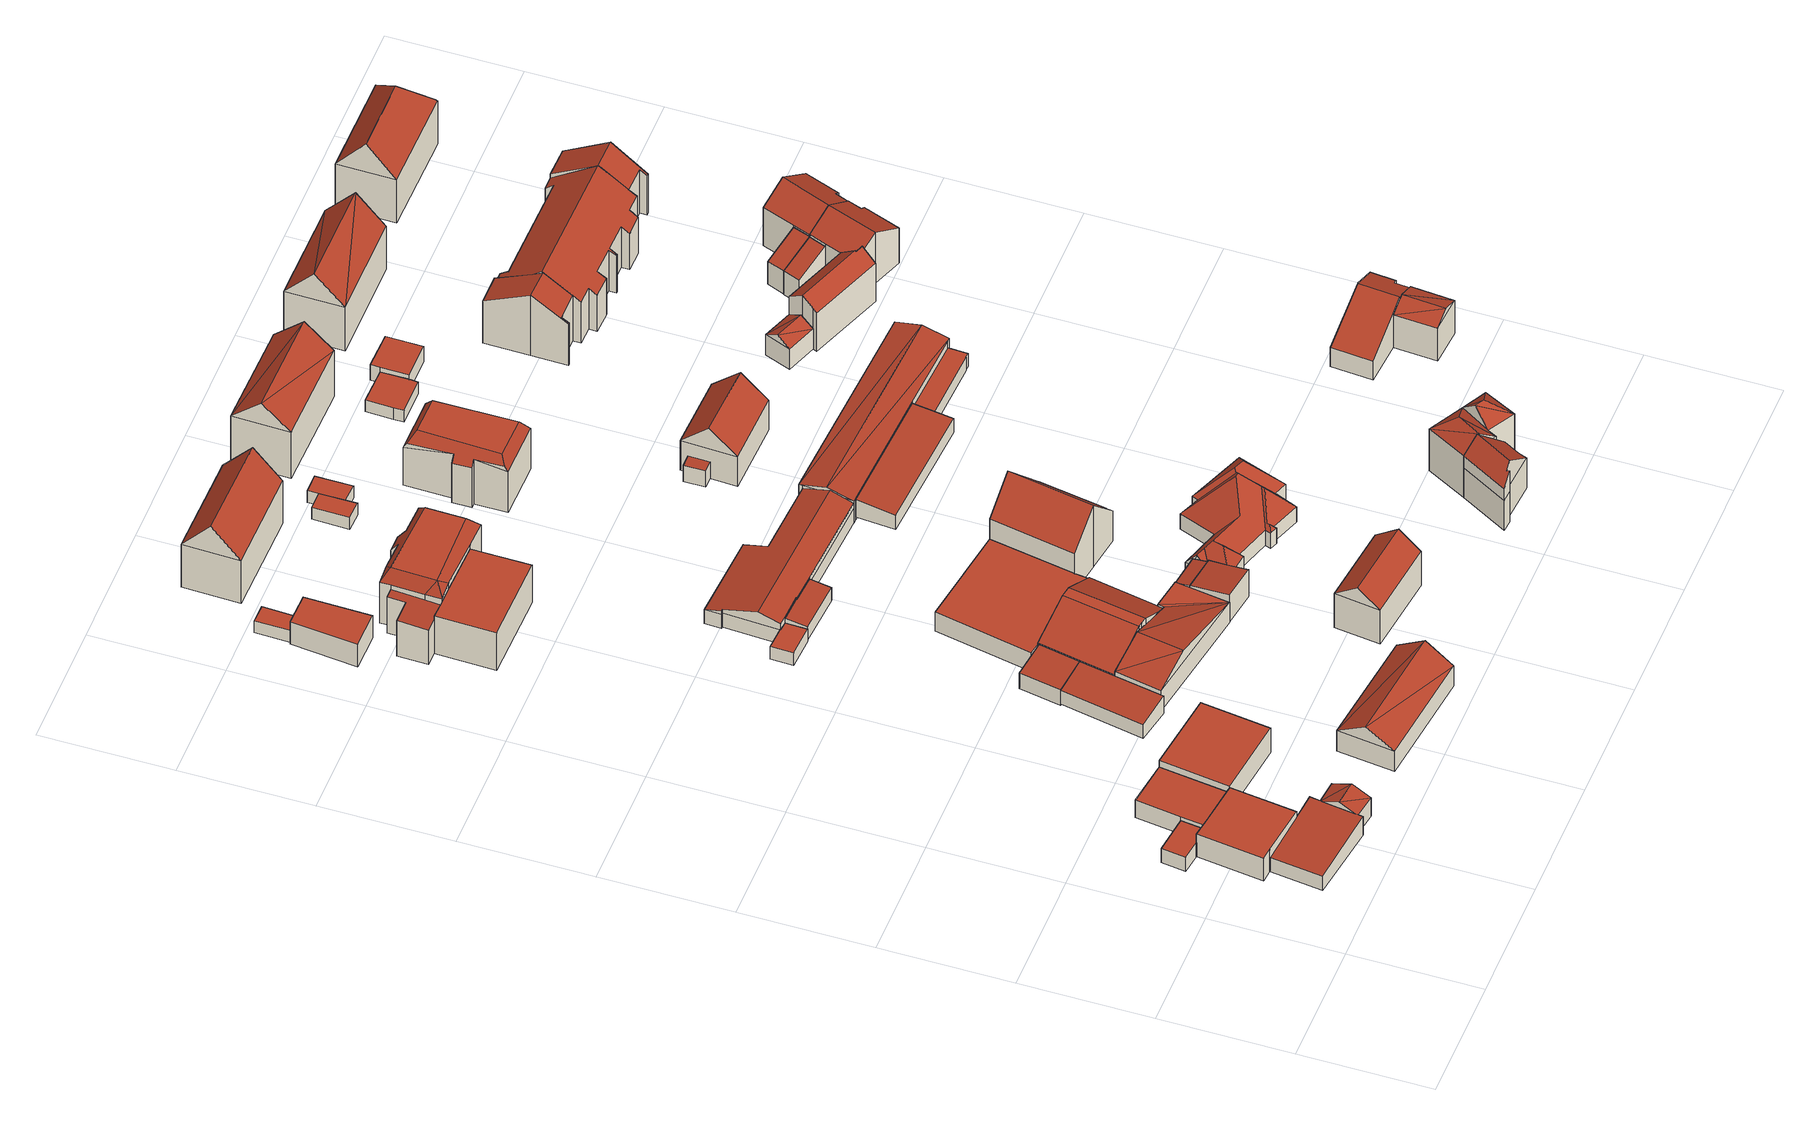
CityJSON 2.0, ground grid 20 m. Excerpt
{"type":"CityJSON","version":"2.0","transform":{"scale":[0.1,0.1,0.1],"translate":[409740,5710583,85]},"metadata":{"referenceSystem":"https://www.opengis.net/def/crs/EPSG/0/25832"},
"CityObjects":{
"building1":{"type":"Building","attributes":{"Gemeindeschluessel":"05978036","Geometrietyp2DReferenz":"3000","function":"31001_2000","roofType":"1000","measuredHeight":2.63},"geometry":[{"type":"MultiSurface","lod":"2","boundaries":[[[0,1,2,3]],[[1,4,5,2]],[[4,6,7,5]],[[6,8,9,7]],[[8,0,3,9]],[[8,6,4,1,0]],[[3,2,5,7,9]]],"semantics":{"surfaces":[{"type":"WallSurface"},{"type":"RoofSurface"},{"type":"GroundSurface"}],"values":[0,0,0,0,0,1,2]}}]},
"building2":{"type":"Building","attributes":{"Gemeindeschluessel":"05978036","Geometrietyp2DReferenz":"3000","function":"31001_2000","roofType":"1000","measuredHeight":4.3},"geometry":[{"type":"MultiSurface","lod":"2","boundaries":[[[10,11,12,13]],[[11,14,15,12]],[[14,16,17,15]],[[16,18,19,17]],[[18,20,21,19]],[[20,10,13,21]],[[20,18,16,14,11,10]],[[13,12,15,17,19,21]]],"semantics":{"surfaces":[{"type":"WallSurface"},{"type":"RoofSurface"},{"type":"GroundSurface"}],"values":[0,0,0,0,0,0,1,2]}}]},
"building3":{"type":"Building","attributes":{"Gemeindeschluessel":"05978036","Geometrietyp2DReferenz":"3000","function":"31001_2460"},"children":["building3-1","building3-2"]},
"building3-1":{"type":"BuildingPart","attributes":{"roofType":"3100","measuredHeight":4.69},"parents":["building3"],"geometry":[{"type":"MultiSurface","lod":"2","boundaries":[[[22,23,24,25]],[[23,26,27,24]],[[26,28,29,27]],[[30,23,22]],[[22,31,32,30]],[[26,30,32]],[[26,32,33,28]],[[23,30,26]],[[24,27,29,25]],[[25,29,28,22]],[[33,32,31]],[[28,33,31,22]]],"semantics":{"surfaces":[{"type":"WallSurface"},{"type":"RoofSurface"},{"type":"GroundSurface"},{"type":"ClosureSurface"}],"values":[0,0,0,1,1,1,1,0,2,3,0,3]}}]},
"building3-2":{"type":"BuildingPart","attributes":{"roofType":"2100","measuredHeight":3.56},"parents":["building3"],"geometry":[{"type":"MultiSurface","lod":"2","boundaries":[[[34,29,28]],[[34,35,36,29]],[[35,37,38,36]],[[37,39,21,38]],[[39,40,19,21]],[[40,41,42,19]],[[41,43,25,42]],[[43,22,25]],[[41,40,39,37,35,34,33,31,43]],[[29,36,38,21,19,42,25]],[[34,28,33]],[[31,22,43]],[[28,29,25,22]],[[28,22,31,33]]],"semantics":{"surfaces":[{"type":"WallSurface"},{"type":"RoofSurface"},{"type":"GroundSurface"},{"type":"ClosureSurface"}],"values":[0,0,0,0,0,0,0,0,1,2,0,0,3,3]}}]},
"building4":{"type":"Building","attributes":{"Gemeindeschluessel":"05978036","Geometrietyp2DReferenz":"3000","function":"31001_2000","roofType":"1000","measuredHeight":3.34},"geometry":[{"type":"MultiSurface","lod":"2","boundaries":[[[44,45,46,15]],[[45,47,48,46]],[[47,49,50,48]],[[49,51,17,50]],[[51,44,15,17]],[[51,49,47,45,44]],[[15,46,48,50,17]]],"semantics":{"surfaces":[{"type":"WallSurface"},{"type":"RoofSurface"},{"type":"GroundSurface"}],"values":[0,0,0,0,0,1,2]}}]},
"building5":{"type":"Building","attributes":{"Gemeindeschluessel":"05978036","Geometrietyp2DReferenz":"3000","function":"31001_2000","roofType":"1000","measuredHeight":4.73},"geometry":[{"type":"MultiSurface","lod":"2","boundaries":[[[52,53,54,55]],[[53,56,57,54]],[[56,58,59,57]],[[58,52,55,59]],[[58,56,53,52]],[[55,54,57,59]]],"semantics":{"surfaces":[{"type":"WallSurface"},{"type":"RoofSurface"},{"type":"GroundSurface"}],"values":[0,0,0,0,1,2]}}]},
"building6":{"type":"Building","attributes":{"Gemeindeschluessel":"05978036","Geometrietyp2DReferenz":"3000","function":"31001_1100","roofType":"3100","measuredHeight":6.7},"geometry":[{"type":"MultiSurface","lod":"2","boundaries":[[[60,61,62,63]],[[61,64,65,62]],[[64,66,67,65]],[[66,60,63,67]],[[64,61,68]],[[60,66,69]],[[68,60,69]],[[60,68,61]],[[64,69,66]],[[69,64,68]],[[63,62,65,67]]],"semantics":{"surfaces":[{"type":"WallSurface"},{"type":"RoofSurface"},{"type":"GroundSurface"}],"values":[0,0,0,0,0,0,1,1,1,1,2]}}]},
"building7":{"type":"Building","attributes":{"Gemeindeschluessel":"05978036","Geometrietyp2DReferenz":"3000","function":"31001_2460","roofType":"2100","measuredHeight":3.27},"geometry":[{"type":"MultiSurface","lod":"2","boundaries":[[[70,71,72,73]],[[71,74,75,72]],[[74,76,77,75]],[[76,78,79,77]],[[78,80,81,79]],[[80,70,73,81]],[[80,78,76,74,71,70]],[[73,72,75,77,79,81]]],"semantics":{"surfaces":[{"type":"WallSurface"},{"type":"RoofSurface"},{"type":"GroundSurface"}],"values":[0,0,0,0,0,0,1,2]}}]},
"building8":{"type":"Building","attributes":{"Gemeindeschluessel":"05978036","Geometrietyp2DReferenz":"3000","function":"31001_2460","roofType":"2100","measuredHeight":3.64},"geometry":[{"type":"MultiSurface","lod":"2","boundaries":[[[82,83,84,85]],[[83,76,86,84]],[[76,87,88,86]],[[87,82,85,88]],[[87,76,83,82]],[[85,84,86,88]]],"semantics":{"surfaces":[{"type":"WallSurface"},{"type":"RoofSurface"},{"type":"GroundSurface"}],"values":[0,0,0,0,1,2]}}]},
"building9":{"type":"Building","attributes":{"Gemeindeschluessel":"05978036","Geometrietyp2DReferenz":"3000","function":"31001_2000","roofType":"5000","measuredHeight":5.96},"geometry":[{"type":"MultiSurface","lod":"2","boundaries":[[[89,90,91,92]],[[90,93,94,91]],[[93,95,96,94]],[[95,97,98,96]],[[97,99,100,98]],[[99,101,102,100]],[[101,89,92,102]],[[103,104,89]],[[89,101,103]],[[93,99,97,95]],[[90,99,93]],[[104,99,90]],[[103,99,104]],[[89,104,90]],[[99,103,101]],[[92,91,94,96,98,100,102]]],"semantics":{"surfaces":[{"type":"WallSurface"},{"type":"RoofSurface"},{"type":"GroundSurface"}],"values":[0,0,0,0,0,0,0,1,1,1,1,1,1,0,0,2]}}]},
"building10":{"type":"Building","attributes":{"Gemeindeschluessel":"05978036","Geometrietyp2DReferenz":"3000","function":"31001_1310","roofType":"1000","measuredHeight":2.49},"geometry":[{"type":"MultiSurface","lod":"2","boundaries":[[[105,106,107,108]],[[106,109,110,107]],[[109,111,112,110]],[[111,113,114,112]],[[113,115,116,114]],[[115,105,108,116]],[[115,113,111,109,106,105]],[[108,107,110,112,114,116]]],"semantics":{"surfaces":[{"type":"WallSurface"},{"type":"RoofSurface"},{"type":"GroundSurface"}],"values":[0,0,0,0,0,0,1,2]}}]},
"building11":{"type":"Building","attributes":{"Gemeindeschluessel":"05978036","Geometrietyp2DReferenz":"3000","function":"31001_2000","roofType":"5000","measuredHeight":7.05},"geometry":[{"type":"MultiSurface","lod":"2","boundaries":[[[117,118,84,86]],[[118,119,120,84]],[[119,121,122,120]],[[121,123,124,122]],[[123,125,126,124]],[[125,127,128,126]],[[127,129,130,128]],[[129,131,132,130]],[[131,133,134,132]],[[133,117,86,134]],[[135,136,137,138,139]],[[140,119,118,117,133,141]],[[136,140,141,142,137]],[[127,137,142,129]],[[129,142,141,131]],[[131,141,133]],[[119,140,136,135,121]],[[123,139,138,125]],[[121,135,139,123]],[[125,138,137,127]],[[86,84,120,122,124,126,128,130,132,134]]],"semantics":{"surfaces":[{"type":"WallSurface"},{"type":"RoofSurface"},{"type":"GroundSurface"}],"values":[0,0,0,0,0,0,0,0,0,0,1,1,1,0,0,0,0,0,0,0,2]}}]},
"building12":{"type":"Building","attributes":{"Gemeindeschluessel":"05978036","Geometrietyp2DReferenz":"3000","function":"31001_2460","roofType":"1000","measuredHeight":4.27},"geometry":[{"type":"MultiSurface","lod":"2","boundaries":[[[143,144,145,146]],[[144,147,148,145]],[[147,149,150,148]],[[149,151,152,150]],[[151,143,146,152]],[[151,149,147,144,143]],[[146,145,148,150,152]]],"semantics":{"surfaces":[{"type":"WallSurface"},{"type":"RoofSurface"},{"type":"GroundSurface"}],"values":[0,0,0,0,0,1,2]}}]},
"building13":{"type":"Building","attributes":{"Gemeindeschluessel":"05978036","Geometrietyp2DReferenz":"3000","function":"31001_2460","roofType":"1000","measuredHeight":2.24},"geometry":[{"type":"MultiSurface","lod":"2","boundaries":[[[153,154,155,156]],[[154,157,158,155]],[[157,159,160,158]],[[159,153,156,160]],[[159,157,154,153]],[[156,155,158,160]]],"semantics":{"surfaces":[{"type":"WallSurface"},{"type":"RoofSurface"},{"type":"GroundSurface"}],"values":[0,0,0,0,1,2]}}]},
"building14":{"type":"Building","attributes":{"Gemeindeschluessel":"05978036","Geometrietyp2DReferenz":"3000","function":"31001_2460","roofType":"2100","measuredHeight":2.9},"geometry":[{"type":"MultiSurface","lod":"2","boundaries":[[[161,162,163,164]],[[162,165,166,163]],[[165,167,168,166]],[[167,169,170,168]],[[169,171,172,170]],[[171,161,164,172]],[[171,169,167,165,162,161]],[[164,163,166,168,170,172]]],"semantics":{"surfaces":[{"type":"WallSurface"},{"type":"RoofSurface"},{"type":"GroundSurface"}],"values":[0,0,0,0,0,0,1,2]}}]},
"building15":{"type":"Building","attributes":{"Gemeindeschluessel":"05978036","Geometrietyp2DReferenz":"3000","function":"31001_2000","roofType":"1000","measuredHeight":3.65},"geometry":[{"type":"MultiSurface","lod":"2","boundaries":[[[173,174,175,176]],[[174,177,178,175]],[[177,179,180,178]],[[179,181,182,180]],[[181,183,184,182]],[[183,173,176,184]],[[183,181,179,177,174,173]],[[176,175,178,180,182,184]]],"semantics":{"surfaces":[{"type":"WallSurface"},{"type":"RoofSurface"},{"type":"GroundSurface"}],"values":[0,0,0,0,0,0,1,2]}}]},
"building16":{"type":"Building","attributes":{"Gemeindeschluessel":"05978036","Geometrietyp2DReferenz":"3000","function":"31001_3040"},"children":["building16-1","building16-2","building16-3"]},
"building16-1":{"type":"BuildingPart","attributes":{"roofType":"2100","measuredHeight":6.96},"parents":["building16"],"geometry":[{"type":"MultiSurface","lod":"2","boundaries":[[[185,186,187,188]],[[186,189,190,187]],[[189,191,192,190]],[[191,193,194,192]],[[195,185,188,196]],[[195,197,198,193,191,189,186,185]],[[188,187,190,192,194,199,200,196]],[[198,199,194,193]],[[197,200,199,198]],[[196,200,197,195]]],"semantics":{"surfaces":[{"type":"WallSurface"},{"type":"RoofSurface"},{"type":"GroundSurface"},{"type":"ClosureSurface"}],"values":[0,0,0,0,0,1,2,3,3,3]}}]},
"building16-2":{"type":"BuildingPart","attributes":{"roofType":"1000","measuredHeight":7.13},"parents":["building16"],"geometry":[{"type":"MultiSurface","lod":"2","boundaries":[[[201,202,195,196,203]],[[204,205,206,207]],[[205,201,203,206]],[[205,204,208,209,202,201]],[[203,196,200,210,207,206]],[[197,195,202,209]],[[200,196,195,197]],[[207,210,208,204]],[[210,200,197,209,208]]],"semantics":{"surfaces":[{"type":"WallSurface"},{"type":"RoofSurface"},{"type":"GroundSurface"},{"type":"ClosureSurface"}],"values":[0,0,0,1,2,0,3,3,3]}}]},
"building16-3":{"type":"BuildingPart","attributes":{"roofType":"9999","measuredHeight":9.94},"parents":["building16"],"geometry":[{"type":"MultiSurface","lod":"2","boundaries":[[[211,212,213,194,193]],[[212,214,215,213]],[[214,216,217,215]],[[216,218,219,217]],[[218,220,221,219]],[[220,222,223,221]],[[222,224,225,223]],[[224,226,227,225]],[[226,228,229,227]],[[228,230,204,207,229]],[[212,211,231,232,233]],[[231,234,232]],[[224,222,220,218,216,214,233,235]],[[214,212,233]],[[226,224,235,236]],[[228,226,236]],[[237,230,228,236,232]],[[234,237,232]],[[236,235,233,232]],[[199,194,213,215,217,219,221,223,225,227,229,207,210,200]],[[193,198,231,211]],[[194,199,198,193]],[[208,204,230,237]],[[210,207,204,208]],[[234,209,208,237]],[[210,208,209,197,200]],[[198,197,209,234,231]],[[199,200,197,198]]],"semantics":{"surfaces":[{"type":"WallSurface"},{"type":"RoofSurface"},{"type":"GroundSurface"},{"type":"ClosureSurface"}],"values":[0,0,0,0,0,0,0,0,0,0,1,1,1,1,1,1,1,1,1,2,0,3,0,3,0,3,0,3]}}]},
"building17":{"type":"Building","attributes":{"Gemeindeschluessel":"05978036","Geometrietyp2DReferenz":"3000","function":"31001_1100","roofType":"3100","measuredHeight":9.21},"geometry":[{"type":"MultiSurface","lod":"2","boundaries":[[[238,239,240,241]],[[239,242,243,240]],[[242,244,245,243]],[[244,238,241,245]],[[242,239,246]],[[238,244,247]],[[239,238,247,246]],[[244,242,246,247]],[[241,240,243,245]]],"semantics":{"surfaces":[{"type":"WallSurface"},{"type":"RoofSurface"},{"type":"GroundSurface"}],"values":[0,0,0,0,0,0,1,1,2]}}]},
"building18":{"type":"Building","attributes":{"Gemeindeschluessel":"05978036","Geometrietyp2DReferenz":"3000","function":"31001_2460","roofType":"2100","measuredHeight":5.15},"geometry":[{"type":"MultiSurface","lod":"2","boundaries":[[[248,249,250,251]],[[249,252,253,250]],[[252,254,255,253]],[[254,256,257,255]],[[256,258,259,257]],[[258,248,251,259]],[[258,256,254,252,249,248]],[[251,250,253,255,257,259]]],"semantics":{"surfaces":[{"type":"WallSurface"},{"type":"RoofSurface"},{"type":"GroundSurface"}],"values":[0,0,0,0,0,0,1,2]}}]},
"building19":{"type":"Building","attributes":{"Gemeindeschluessel":"05978036","Geometrietyp2DReferenz":"3000","function":"51009_1610","roofType":"2100","measuredHeight":4.16},"geometry":[{"type":"MultiSurface","lod":"2","boundaries":[[[252,260,96,98]],[[260,261,262,96]],[[261,254,263,262]],[[254,252,98,263]],[[254,261,260,252]],[[98,96,262,263]]],"semantics":{"surfaces":[{"type":"WallSurface"},{"type":"RoofSurface"},{"type":"GroundSurface"}],"values":[0,0,0,0,1,2]}}]},
"building20":{"type":"Building","attributes":{"Gemeindeschluessel":"05978036","Geometrietyp2DReferenz":"3000","function":"31001_1100","roofType":"5000","measuredHeight":4.98},"geometry":[{"type":"MultiSurface","lod":"2","boundaries":[[[264,265,266,267]],[[265,268,269,266]],[[268,270,271,269]],[[270,272,273,271]],[[272,274,275,273]],[[274,276,277,275]],[[276,278,279,277]],[[278,280,281,279]],[[280,282,283,281]],[[282,284,285,283]],[[284,286,287,285]],[[286,288,289,287]],[[288,264,267,289]],[[290,291,292,293,294,295,296,297,298]],[[299,300,268,265,301,302,290,298]],[[286,291,290,302,288]],[[288,302,301,264]],[[264,301,265]],[[270,300,299,272]],[[272,299,298,297,274]],[[268,300,270]],[[274,297,296,276]],[[276,296,295,278]],[[278,295,294,280]],[[280,294,293,282]],[[282,293,292,284]],[[284,292,291,286]],[[267,266,269,271,273,275,277,279,281,283,285,287,289]]],"semantics":{"surfaces":[{"type":"WallSurface"},{"type":"RoofSurface"},{"type":"GroundSurface"}],"values":[0,0,0,0,0,0,0,0,0,0,0,0,0,1,1,0,0,0,0,0,0,0,0,0,0,0,0,2]}}]},
"building21":{"type":"Building","attributes":{"Gemeindeschluessel":"05978036","Geometrietyp2DReferenz":"3000","function":"31001_1000","roofType":"3100","measuredHeight":13.16},"geometry":[{"type":"MultiSurface","lod":"2","boundaries":[[[303,304,305,306]],[[304,307,308,305]],[[307,309,310,308]],[[309,303,306,310]],[[307,304,311]],[[303,309,312]],[[304,303,312,311]],[[309,307,311,312]],[[306,305,308,310]]],"semantics":{"surfaces":[{"type":"WallSurface"},{"type":"RoofSurface"},{"type":"GroundSurface"}],"values":[0,0,0,0,0,0,1,1,2]}}]},
"building22":{"type":"Building","attributes":{"Gemeindeschluessel":"05978036","Geometrietyp2DReferenz":"3000","function":"31001_1100","roofType":"3100","measuredHeight":11.78},"geometry":[{"type":"MultiSurface","lod":"2","boundaries":[[[313,314,315,316]],[[314,317,318,315]],[[317,319,320,318]],[[319,321,322,320]],[[321,323,180,322]],[[323,324,178,180]],[[324,325,326,178]],[[325,327,328,326]],[[327,329,330,328]],[[329,313,316,330]],[[325,324,323,321]],[[321,319,317,314,313,329,327,325]],[[316,315,318,320,322,180,178,326,328,330]]],"semantics":{"surfaces":[{"type":"WallSurface"},{"type":"RoofSurface"},{"type":"GroundSurface"}],"values":[0,0,0,0,0,0,0,0,0,0,1,1,2]}}]},
"building23":{"type":"Building","attributes":{"Gemeindeschluessel":"05978036","Geometrietyp2DReferenz":"3000","function":"31001_1100","roofType":"5000","measuredHeight":9.6},"geometry":[{"type":"MultiSurface","lod":"2","boundaries":[[[331,332,333,334]],[[332,335,336,333]],[[335,337,338,336]],[[337,339,340,338]],[[339,341,342,340]],[[341,343,344,342]],[[343,345,346,344]],[[345,347,348,346]],[[347,349,350,348]],[[349,351,352,350]],[[351,353,354,352]],[[353,355,356,354]],[[355,357,358,356]],[[357,359,360,358]],[[359,361,362,360]],[[361,363,364,362]],[[363,365,366,364]],[[365,367,368,366]],[[367,331,334,368]],[[369,370,367,365]],[[371,372,373,374,375,369,365,363]],[[376,377,378,371,363,361]],[[376,361,359]],[[377,376,359,357]],[[378,377,357,355]],[[379,380,372,371,378,355,353]],[[381,382,379,353,351]],[[381,351,349]],[[382,381,349,347]],[[380,379,382,347,345]],[[373,372,380,345,343]],[[374,373,343,341]],[[383,384,375,374,341,339]],[[337,383,339]],[[383,337,335]],[[384,383,335,332]],[[370,369,375,384,332,331]],[[370,331,367]],[[334,333,336,338,340,342,344,346,348,350,352,354,356,358,360,362,364,366,368]]],"semantics":{"surfaces":[{"type":"WallSurface"},{"type":"RoofSurface"},{"type":"GroundSurface"}],"values":[0,0,0,0,0,0,0,0,0,0,0,0,0,0,0,0,0,0,0,1,1,1,1,1,1,1,1,1,1,1,1,1,1,0,0,1,1,1,2]}}]},
"building24":{"type":"Building","attributes":{"Gemeindeschluessel":"05978036","Geometrietyp2DReferenz":"3000","function":"31001_2460","roofType":"1000","measuredHeight":2.25},"geometry":[{"type":"MultiSurface","lod":"2","boundaries":[[[385,386,387,388]],[[386,389,390,387]],[[389,391,392,390]],[[391,393,394,392]],[[393,395,396,394]],[[395,385,388,396]],[[395,393,391,389,386,385]],[[388,387,390,392,394,396]]],"semantics":{"surfaces":[{"type":"WallSurface"},{"type":"RoofSurface"},{"type":"GroundSurface"}],"values":[0,0,0,0,0,0,1,2]}}]},
"building25":{"type":"Building","attributes":{"Gemeindeschluessel":"05978036","Geometrietyp2DReferenz":"3000","function":"31001_2460","roofType":"1000","measuredHeight":2.25},"geometry":[{"type":"MultiSurface","lod":"2","boundaries":[[[395,393,394,396]],[[393,391,392,394]],[[391,397,398,392]],[[397,399,400,398]],[[399,401,402,400]],[[401,395,396,402]],[[401,399,397,391,393,395]],[[396,394,392,398,400,402]]],"semantics":{"surfaces":[{"type":"WallSurface"},{"type":"RoofSurface"},{"type":"GroundSurface"}],"values":[0,0,0,0,0,0,1,2]}}]},
"building26":{"type":"Building","attributes":{"Gemeindeschluessel":"05978036","Geometrietyp2DReferenz":"3000","function":"31001_1000","roofType":"5000","measuredHeight":9.94},"geometry":[{"type":"MultiSurface","lod":"2","boundaries":[[[403,404,405,406]],[[404,407,408,405]],[[407,409,410,408]],[[409,411,412,410]],[[411,413,414,412]],[[413,415,416,414]],[[415,417,418,416]],[[417,403,406,418]],[[404,419,420,421,407]],[[420,422,423,415,413,411,409,421]],[[422,424,403,417,423]],[[404,403,424,419]],[[419,424,422,420]],[[409,407,421]],[[417,415,423]],[[406,405,408,410,412,414,416,418]]],"semantics":{"surfaces":[{"type":"WallSurface"},{"type":"RoofSurface"},{"type":"GroundSurface"}],"values":[0,0,0,0,0,0,0,0,1,1,1,1,1,0,0,2]}}]},
"building27":{"type":"Building","attributes":{"Gemeindeschluessel":"05978036","Geometrietyp2DReferenz":"3000","function":"31001_2000","roofType":"2100","measuredHeight":3.42},"geometry":[{"type":"MultiSurface","lod":"2","boundaries":[[[425,426,427,428]],[[426,429,430,427]],[[429,431,432,430]],[[431,433,434,432]],[[433,425,428,434]],[[433,431,429,426,425]],[[428,427,430,432,434]]],"semantics":{"surfaces":[{"type":"WallSurface"},{"type":"RoofSurface"},{"type":"GroundSurface"}],"values":[0,0,0,0,0,1,2]}}]},
"building28":{"type":"Building","attributes":{"Gemeindeschluessel":"05978036","Geometrietyp2DReferenz":"3000","function":"31001_1000"},"children":["building28-1","building28-2","building28-3"]},
"building28-1":{"type":"BuildingPart","attributes":{"roofType":"5000","measuredHeight":10.58},"parents":["building28"],"geometry":[{"type":"MultiSurface","lod":"2","boundaries":[[[435,436,437,438]],[[436,439,440,437]],[[439,441,442,440]],[[441,443,444,442]],[[443,445,446,444]],[[445,447,448,446]],[[447,449,450,448]],[[451,452,453,454,455,456]],[[457,458,459,460,461,455,454,441]],[[435,459,458,436]],[[436,458,457,439]],[[439,457,441]],[[447,451,456,449]],[[443,453,452,445]],[[441,454,453,443]],[[445,452,451,447]],[[450,438,437,440,442,444,446,448]],[[438,450,449,435]],[[456,455,461]],[[449,456,460,459,435]],[[456,461,460]]],"semantics":{"surfaces":[{"type":"WallSurface"},{"type":"RoofSurface"},{"type":"GroundSurface"},{"type":"ClosureSurface"}],"values":[0,0,0,0,0,0,0,1,1,0,0,0,0,0,0,0,2,3,0,3,3]}}]},
"building28-2":{"type":"BuildingPart","attributes":{"roofType":"5000","measuredHeight":10.46},"parents":["building28"],"geometry":[{"type":"MultiSurface","lod":"2","boundaries":[[[462,463,464,465]],[[462,466,467,463]],[[466,468,469,467]],[[466,462,470]],[[465,468,471]],[[465,470,462]],[[470,465,471]],[[471,466,470]],[[466,471,468]],[[464,463,467,469]],[[465,464,469,468]]],"semantics":{"surfaces":[{"type":"WallSurface"},{"type":"RoofSurface"},{"type":"GroundSurface"},{"type":"ClosureSurface"}],"values":[0,0,0,1,0,1,1,1,1,2,3]}}]},
"building28-3":{"type":"BuildingPart","attributes":{"roofType":"5000","measuredHeight":10.37},"parents":["building28"],"geometry":[{"type":"MultiSurface","lod":"2","boundaries":[[[472,465,464,473]],[[468,474,459,435,438,469]],[[456,472,473,450,449]],[[465,472,475]],[[472,476,475]],[[476,472,456,461]],[[475,474,468,465]],[[474,475,476]],[[473,464,469,438,450]],[[469,464,465,468]],[[460,459,474]],[[449,450,438,435]],[[449,435,459,460,456]],[[476,461,460,474]],[[456,460,461]]],"semantics":{"surfaces":[{"type":"WallSurface"},{"type":"RoofSurface"},{"type":"GroundSurface"},{"type":"ClosureSurface"}],"values":[0,0,0,1,1,1,1,1,2,3,0,3,3,0,3]}}]},
"building29":{"type":"Building","attributes":{"Gemeindeschluessel":"05978036","Geometrietyp2DReferenz":"3000","function":"31001_1000"},"children":["building29-1","building29-2"]},
"building29-1":{"type":"BuildingPart","attributes":{"roofType":"2100","measuredHeight":3.23},"parents":["building29"],"geometry":[{"type":"MultiSurface","lod":"2","boundaries":[[[477,478,479,480]],[[478,481,482,479]],[[481,483,484,482]],[[481,478,477,483]],[[484,480,479,482]],[[477,480,484,483]]],"semantics":{"surfaces":[{"type":"WallSurface"},{"type":"RoofSurface"},{"type":"GroundSurface"},{"type":"ClosureSurface"}],"values":[0,0,0,1,2,3]}}]},
"building29-2":{"type":"BuildingPart","attributes":{"roofType":"3100","measuredHeight":9.64},"parents":["building29"],"geometry":[{"type":"MultiSurface","lod":"2","boundaries":[[[485,486,487,488]],[[489,490,491,492]],[[490,485,488,491]],[[489,486,493]],[[485,490,494]],[[486,485,494,493]],[[490,489,493,494]],[[488,487,480,484,492,491]],[[492,484,483,477,480,487,486,489]],[[484,480,477,483]]],"semantics":{"surfaces":[{"type":"WallSurface"},{"type":"RoofSurface"},{"type":"GroundSurface"},{"type":"ClosureSurface"}],"values":[0,0,0,0,0,1,1,2,0,3]}}]},
"building30":{"type":"Building","attributes":{"Gemeindeschluessel":"05978036","Geometrietyp2DReferenz":"3000","function":"31001_2000","roofType":"3100","measuredHeight":5.09},"geometry":[{"type":"MultiSurface","lod":"2","boundaries":[[[495,496,497,498]],[[496,499,500,497]],[[499,501,502,500]],[[501,503,504,502]],[[503,505,506,504]],[[505,507,508,506]],[[507,509,510,508]],[[509,511,512,510]],[[511,495,498,512]],[[513,495,511]],[[511,514,515,513]],[[496,513,515]],[[515,507,505,503,501,499,496]],[[507,515,514,509]],[[509,514,511]],[[495,513,496]],[[498,497,500,502,504,506,508,510,512]]],"semantics":{"surfaces":[{"type":"WallSurface"},{"type":"RoofSurface"},{"type":"GroundSurface"}],"values":[0,0,0,0,0,0,0,0,0,1,1,1,1,0,0,0,2]}}]},
"building31":{"type":"Building","attributes":{"Gemeindeschluessel":"05978036","Geometrietyp2DReferenz":"3000","function":"31001_1000","roofType":"3100","measuredHeight":12.91},"geometry":[{"type":"MultiSurface","lod":"2","boundaries":[[[516,517,518,519]],[[517,520,521,518]],[[520,522,523,521]],[[522,516,519,523]],[[520,517,524]],[[516,522,525]],[[524,516,525]],[[516,524,517]],[[520,525,522]],[[525,520,524]],[[519,518,521,523]]],"semantics":{"surfaces":[{"type":"WallSurface"},{"type":"RoofSurface"},{"type":"GroundSurface"}],"values":[0,0,0,0,0,0,1,1,1,1,2]}}]},
"building32":{"type":"Building","attributes":{"Gemeindeschluessel":"05978036","Geometrietyp2DReferenz":"3000","function":"31001_2460","roofType":"1000","measuredHeight":2.21},"geometry":[{"type":"MultiSurface","lod":"2","boundaries":[[[526,527,528,529]],[[527,530,531,528]],[[530,532,533,531]],[[532,534,535,533]],[[534,536,537,535]],[[536,526,529,537]],[[536,534,532,530,527,526]],[[529,528,531,533,535,537]]],"semantics":{"surfaces":[{"type":"WallSurface"},{"type":"RoofSurface"},{"type":"GroundSurface"}],"values":[0,0,0,0,0,0,1,2]}}]},
"building33":{"type":"Building","attributes":{"Gemeindeschluessel":"05978036","Geometrietyp2DReferenz":"3000","function":"31001_2000","roofType":"1000","measuredHeight":2.53},"geometry":[{"type":"MultiSurface","lod":"2","boundaries":[[[538,539,432,540]],[[539,541,430,432]],[[541,542,543,430]],[[542,544,545,543]],[[544,546,547,545]],[[546,538,540,547]],[[546,544,542,541,539,538]],[[540,432,430,543,545,547]]],"semantics":{"surfaces":[{"type":"WallSurface"},{"type":"RoofSurface"},{"type":"GroundSurface"}],"values":[0,0,0,0,0,0,1,2]}}]},
"building34":{"type":"Building","attributes":{"Gemeindeschluessel":"05978036","Geometrietyp2DReferenz":"3000","function":"31001_2460","roofType":"9999","measuredHeight":3},"geometry":[{"type":"MultiSurface","lod":"2","boundaries":[[[548,549,550,551,552]],[[552,551,533,535]],[[551,550,553,533]],[[550,549,554,553]],[[549,548,555,554]],[[548,552,535,555]],[[535,533,553,554,555]]],"semantics":{"surfaces":[{"type":"RoofSurface"},{"type":"WallSurface"},{"type":"GroundSurface"}],"values":[0,1,1,1,1,1,2]}}]},
"building35":{"type":"Building","attributes":{"Gemeindeschluessel":"05978036","Geometrietyp2DReferenz":"3000","function":"31001_9998","roofType":"3100","measuredHeight":5.2},"geometry":[{"type":"MultiSurface","lod":"2","boundaries":[[[556,557,558,559]],[[557,560,561,558]],[[560,562,563,561]],[[562,556,559,563]],[[560,557,564]],[[556,562,565]],[[564,556,565]],[[556,564,557]],[[560,565,562]],[[565,560,564]],[[559,558,561,563]]],"semantics":{"surfaces":[{"type":"WallSurface"},{"type":"RoofSurface"},{"type":"GroundSurface"}],"values":[0,0,0,0,0,0,1,1,1,1,2]}}]},
"building36":{"type":"Building","attributes":{"Gemeindeschluessel":"05978036","Geometrietyp2DReferenz":"3000","function":"31001_1000"},"children":["building36-1","building36-2"]},
"building36-1":{"type":"BuildingPart","attributes":{"roofType":"3100","measuredHeight":7.43},"parents":["building36"],"geometry":[{"type":"MultiSurface","lod":"2","boundaries":[[[566,567,568,569]],[[567,570,571,568]],[[572,573,574,575,576]],[[573,577,578,574]],[[577,579,580,578]],[[579,581,582,580]],[[581,583,584,582]],[[583,566,569,584]],[[579,577,573,572,585]],[[585,586,587,570,567,566,583,581,579]],[[569,568,571,588,575,574,578,580,582,584]],[[589,586,585]],[[588,571,570,587,590]],[[590,587,586,589]],[[572,576,589,585]],[[588,590,576,575]],[[576,590,589]]],"semantics":{"surfaces":[{"type":"WallSurface"},{"type":"RoofSurface"},{"type":"GroundSurface"},{"type":"ClosureSurface"}],"values":[0,0,0,0,0,0,0,0,1,1,2,0,3,3,0,3,3]}}]},
"building36-2":{"type":"BuildingPart","attributes":{"roofType":"3100","measuredHeight":7.45},"parents":["building36"],"geometry":[{"type":"MultiSurface","lod":"2","boundaries":[[[591,576,575,592]],[[593,594,595,571,570]],[[594,591,592,595]],[[591,594,596]],[[576,596,597,586,589]],[[596,576,591]],[[597,594,593]],[[594,597,596]],[[592,575,588,571,595]],[[570,587,593]],[[571,588,590,587,570]],[[588,575,576,590]],[[587,586,597,593]],[[590,589,586,587]],[[576,589,590]]],"semantics":{"surfaces":[{"type":"WallSurface"},{"type":"RoofSurface"},{"type":"GroundSurface"},{"type":"ClosureSurface"}],"values":[0,0,0,0,1,1,1,1,2,0,3,3,0,3,3]}}]},
"building37":{"type":"Building","attributes":{"Gemeindeschluessel":"05978036","Geometrietyp2DReferenz":"3000","function":"31001_1000","roofType":"3100","measuredHeight":9.14},"geometry":[{"type":"MultiSurface","lod":"2","boundaries":[[[598,599,600,601]],[[599,602,559,600]],[[602,603,604,559]],[[603,605,563,604]],[[605,606,607,563]],[[606,608,609,607]],[[608,610,611,609]],[[610,612,613,611]],[[612,598,601,613]],[[608,606,605,603]],[[603,602,599,598,612,610,608]],[[601,600,559,604,563,607,609,611,613]]],"semantics":{"surfaces":[{"type":"WallSurface"},{"type":"RoofSurface"},{"type":"GroundSurface"}],"values":[0,0,0,0,0,0,0,0,0,1,1,2]}}]},
"building38":{"type":"Building","attributes":{"Gemeindeschluessel":"05978036","Geometrietyp2DReferenz":"3000","function":"31001_1000","roofType":"3100","measuredHeight":13.33},"geometry":[{"type":"MultiSurface","lod":"2","boundaries":[[[614,615,616,617]],[[615,618,619,616]],[[618,620,621,619]],[[620,614,617,621]],[[618,615,622]],[[614,620,623]],[[615,623,622]],[[623,615,614]],[[620,622,623]],[[622,620,618]],[[617,616,619,621]]],"semantics":{"surfaces":[{"type":"WallSurface"},{"type":"RoofSurface"},{"type":"GroundSurface"}],"values":[0,0,0,0,0,0,1,1,1,1,2]}}]},
"building39":{"type":"Building","attributes":{"Gemeindeschluessel":"05978036","Geometrietyp2DReferenz":"3000","function":"31001_2460","roofType":"2100","measuredHeight":6.79},"geometry":[{"type":"MultiSurface","lod":"2","boundaries":[[[624,625,626,627]],[[625,628,629,626]],[[628,630,631,629]],[[630,624,627,631]],[[630,628,625,624]],[[627,626,629,631]]],"semantics":{"surfaces":[{"type":"WallSurface"},{"type":"RoofSurface"},{"type":"GroundSurface"}],"values":[0,0,0,0,1,2]}}]},
"building40":{"type":"Building","attributes":{"Gemeindeschluessel":"05978036","Geometrietyp2DReferenz":"3000","function":"31001_2460","roofType":"2100","measuredHeight":6.84},"geometry":[{"type":"MultiSurface","lod":"2","boundaries":[[[632,628,633,634]],[[628,635,636,633]],[[635,637,638,636]],[[637,632,634,638]],[[637,635,628,632]],[[634,633,636,638]]],"semantics":{"surfaces":[{"type":"WallSurface"},{"type":"RoofSurface"},{"type":"GroundSurface"}],"values":[0,0,0,0,1,2]}}]},
"building41":{"type":"Building","attributes":{"Gemeindeschluessel":"05978036","Geometrietyp2DReferenz":"3000","function":"31001_3060"},"children":["building41-1","building41-2","building41-3"]},
"building41-1":{"type":"BuildingPart","attributes":{"roofType":"3100","measuredHeight":11.66},"parents":["building41"],"geometry":[{"type":"MultiSurface","lod":"2","boundaries":[[[639,640,641,642]],[[640,643,644,641]],[[643,645,646,644]],[[645,647,648,646]],[[649,650,651,652,653]],[[650,639,642,651]],[[654,655,647,645,643,640,639]],[[639,650,649,656,657,654]],[[642,641,644,646,648,658,652,651]],[[657,655,654]],[[658,648,647,655,657]],[[649,653,656]],[[653,652,658,657,656]]],"semantics":{"surfaces":[{"type":"WallSurface"},{"type":"RoofSurface"},{"type":"GroundSurface"},{"type":"ClosureSurface"}],"values":[0,0,0,0,0,0,1,1,2,0,3,0,3]}}]},
"building41-2":{"type":"BuildingPart","attributes":{"roofType":"3100","measuredHeight":11.47},"parents":["building41"],"geometry":[{"type":"MultiSurface","lod":"2","boundaries":[[[659,660,661,662]],[[660,663,664,661]],[[663,665,666,664]],[[665,667,668,666]],[[667,669,670,668]],[[669,671,672,673,670]],[[667,665,663,660,659,674]],[[674,675,676,671,669,667]],[[677,662,661,664,666,668,670,673,678]],[[659,662,677,674]],[[676,672,671]],[[677,678,675,674]],[[678,673,672,676,675]]],"semantics":{"surfaces":[{"type":"WallSurface"},{"type":"RoofSurface"},{"type":"GroundSurface"},{"type":"ClosureSurface"}],"values":[0,0,0,0,0,0,1,1,2,3,0,3,3]}}]},
"building41-3":{"type":"BuildingPart","attributes":{"roofType":"3100","measuredHeight":11.68},"parents":["building41"],"geometry":[{"type":"MultiSurface","lod":"2","boundaries":[[[679,680,681,682]],[[680,683,684,681]],[[683,653,652,684]],[[685,686,687,648,647]],[[686,688,689,687]],[[688,690,691,689]],[[690,692,693,691]],[[692,694,695,693]],[[694,696,697,695]],[[696,698,699,697]],[[698,700,701,699]],[[700,702,703,701]],[[702,704,705,703]],[[704,706,707,705]],[[706,708,709,707]],[[708,710,711,709]],[[710,712,713,711]],[[712,714,659,662,713]],[[672,715,716,673]],[[715,679,682,716]],[[717,714,712,710,708,706,704,702,700,698,696,694,692,690,688,686,685,655,657,654]],[[654,656,653,683,680,679,715,672,676,717]],[[682,681,684,652,658,648,687,689,691,693,695,697,699,701,703,705,707,709,711,713,662,677,678,673,716]],[[657,656,654]],[[658,652,653,656,657]],[[685,647,655]],[[647,648,658,657,655]],[[675,674,659,714,717]],[[677,662,659,674]],[[678,677,674,675]],[[676,675,717]],[[678,675,676,672,673]]],"semantics":{"surfaces":[{"type":"WallSurface"},{"type":"RoofSurface"},{"type":"GroundSurface"},{"type":"ClosureSurface"}],"values":[0,0,0,0,0,0,0,0,0,0,0,0,0,0,0,0,0,0,0,0,1,1,2,0,3,0,3,0,3,3,0,3]}}]},
"building42":{"type":"Building","attributes":{"Gemeindeschluessel":"05978036","Geometrietyp2DReferenz":"3000","function":"31001_1000","roofType":"3100","measuredHeight":9.76},"geometry":[{"type":"MultiSurface","lod":"2","boundaries":[[[718,719,634,720]],[[719,721,722,634]],[[721,723,724,722]],[[723,725,726,724]],[[725,727,728,726]],[[727,729,730,728]],[[729,731,732,730]],[[731,733,734,732]],[[733,735,736,734]],[[735,718,720,736]],[[731,729,727,725,723,721]],[[721,719,718,735,733,731]],[[720,634,722,724,726,728,730,732,734,736]]],"semantics":{"surfaces":[{"type":"WallSurface"},{"type":"RoofSurface"},{"type":"GroundSurface"}],"values":[0,0,0,0,0,0,0,0,0,0,1,1,2]}}]},
"building43":{"type":"Building","attributes":{"Gemeindeschluessel":"05978036","Geometrietyp2DReferenz":"3000","function":"31001_1000","roofType":"3100","measuredHeight":9.93},"geometry":[{"type":"MultiSurface","lod":"2","boundaries":[[[737,738,739,740]],[[738,721,741,739]],[[721,742,743,741]],[[742,744,745,743]],[[744,746,747,745]],[[746,748,749,747]],[[748,750,751,749]],[[750,752,753,751]],[[752,737,740,753]],[[748,746,744,742,721]],[[721,738,737,752,750,748]],[[740,739,741,743,745,747,749,751,753]]],"semantics":{"surfaces":[{"type":"WallSurface"},{"type":"RoofSurface"},{"type":"GroundSurface"}],"values":[0,0,0,0,0,0,0,0,0,1,1,2]}}]},
"building44":{"type":"Building","attributes":{"Gemeindeschluessel":"05978036","Geometrietyp2DReferenz":"3000","function":"31001_1000","roofType":"5000","measuredHeight":13.73},"geometry":[{"type":"MultiSurface","lod":"2","boundaries":[[[754,755,756,757]],[[755,758,759,756]],[[758,760,761,759]],[[760,762,763,761]],[[762,764,765,763]],[[764,754,757,765]],[[766,762,760]],[[767,762,766]],[[762,767,764]],[[768,766,760,758]],[[767,766,768,755,754]],[[767,754,764]],[[755,768,758]],[[757,756,759,761,763,765]]],"semantics":{"surfaces":[{"type":"WallSurface"},{"type":"RoofSurface"},{"type":"GroundSurface"}],"values":[0,0,0,0,0,0,1,1,1,1,1,1,0,2]}}]}
},
"vertices":[
[8,231,102],[13,268,102],[13,268,75],[8,231,75],[72,261,102],[72,261,75],[67,223,102],[67,223,75],[39,227,102],[39,227,75],
[26,126,119],[39,227,119],[39,227,76],[26,126,76],[67,223,119],[67,223,76],[137,214,119],[137,214,76],[124,114,119],[124,114,76],[45,124,119],[45,124,76],
[161,94,110],[198,90,110],[198,90,76],[161,94,76],[190,31,110],[190,31,76],[153,36,110],[153,36,76],[194,60,123],[160,90,112],[157,65,123],[153,40,112],
[153,36,112],[152,29,112],[152,29,76],[35,45,103],[35,45,76],[45,124,103],[124,114,109],[163,109,112],[163,109,76],[161,94,112],
[67,223,109],[72,261,109],[72,261,76],[81,329,109],[81,329,76],[151,320,109],[151,320,76],[137,214,109],
[273,304,121],[259,199,121],[259,199,74],[273,304,74],[137,214,121],[137,214,74],[151,320,121],[151,320,74],
[459,8,114],[280,29,114],[280,29,75],[459,8,75],[291,116,114],[291,116,75],[470,94,114],[470,94,75],[285,72,142],[465,51,142],
[291,363,96],[237,373,89],[237,373,63],[291,363,63],[261,500,89],[261,500,63],[315,492,96],[315,492,63],[305,438,96],[305,438,63],[292,367,96],[292,367,63],
[273,563,90],[327,554,96],[327,554,60],[273,563,60],[315,492,60],[261,500,90],[261,500,60],
[305,438,104],[442,416,104],[442,416,65],[305,438,65],[444,426,104],[444,426,65],[492,418,104],[492,418,65],[489,396,104],[489,396,65],[480,336,104],[480,336,65],[292,367,104],[292,367,65],[354,357,125],[366,428,125],
[223,868,72],[224,902,72],[224,902,48],[223,868,48],[259,900,72],[259,900,48],[259,899,72],[259,899,48],[273,898,72],[273,898,48],[272,865,72],[272,865,48],
[315,492,98],[327,554,98],[327,556,98],[327,556,60],[464,531,98],[464,531,60],[444,426,98],[444,426,60],[442,416,98],[442,416,60],[389,424,98],[389,424,60],[380,426,98],[380,426,60],[372,427,98],[372,427,60],[305,438,98],[305,438,60],[464,531,101],[410,541,130],[389,424,130],[442,416,101],[444,426,101],[393,544,130],[372,427,130],[380,426,130],
[65,1435,47],[75,1535,47],[75,1535,4],[65,1435,4],[76,1535,47],[76,1535,4],[125,1534,47],[125,1534,4],[123,1434,47],[123,1434,4],
[108,1587,27],[106,1534,27],[106,1534,4],[108,1587,4],[78,1535,27],[78,1535,4],[79,1588,27],[79,1588,4],
[272,865,76],[273,898,80],[273,898,51],[272,865,51],[313,896,80],[313,896,51],[313,895,80],[313,895,51],[355,892,80],[355,892,51],[353,860,76],[353,860,51],
[310,559,94],[339,707,94],[339,707,58],[310,559,58],[494,684,94],[494,684,58],[471,554,94],[471,554,58],[468,530,94],[468,530,58],[464,531,94],[464,531,58],
[90,1342,82],[91,1388,84],[91,1388,16],[90,1342,16],[127,1388,84],[127,1388,16],[127,1415,86],[127,1415,16],[142,1415,86],[142,1415,16],[112,1342,82],[112,1342,16],[140,1341,82],[141,1366,83],[141,1366,16],[140,1341,16],
[110,1252,88],[112,1342,88],[110,1252,16],[248,1339,88],[247,1250,88],[247,1250,16],[248,1339,16],[167,1341,88],[140,1341,88],[167,1341,16],
[142,1415,94],[142,1431,94],[142,1431,16],[168,1431,99],[168,1431,16],[215,1430,97],[215,1430,16],[215,1441,82],[215,1441,16],[244,1441,80],[244,1441,16],[244,1429,96],[244,1429,16],[292,1428,94],[292,1428,16],[291,1371,94],[291,1371,16],[290,1338,94],[290,1338,16],[248,1339,95],[141,1366,94],[151,1352,116],[153,1419,116],[140,1341,94],[275,1413,116],[274,1354,116],[167,1341,99],
[629,115,134],[506,130,134],[506,130,69],[629,115,69],[515,199,134],[515,199,69],[638,184,134],[638,184,69],[511,164,161],[634,149,161],
[534,328,118],[480,336,118],[480,336,66],[534,328,66],[489,396,107],[489,396,66],[540,389,107],[540,389,66],[543,388,107],[543,388,66],[538,357,112],[538,357,66],
[492,418,102],[543,411,102],[543,411,65],[540,389,65],
[260,984,71],[261,1009,71],[261,1009,44],[260,984,44],[394,1001,71],[394,1001,44],[392,964,71],[392,964,44],[511,957,71],[511,957,44],[507,883,71],[507,883,44],[355,892,71],[355,892,44],[313,895,71],[313,895,44],[313,896,71],[313,896,44],[273,898,71],[273,898,44],[259,899,71],[259,899,44],[259,900,71],[259,900,44],[263,984,71],[263,984,44],[260,932,94],[259,900,83],[259,899,83],[273,898,83],[313,896,83],[313,895,82],[355,892,82],[507,883,82],[508,917,94],[511,957,82],[392,964,82],[260,984,78],[263,984,78],
[129,1710,84],[289,1707,84],[289,1707,2],[129,1710,2],[288,1621,84],[288,1621,2],[127,1623,84],[127,1623,2],[288,1664,134],[128,1667,134],
[605,653,108],[590,552,106],[590,552,58],[605,653,58],[581,554,116],[581,554,58],[579,538,116],[579,538,58],[525,546,176],[525,546,58],[471,554,131],[494,684,132],[547,677,176],[547,677,58],[601,669,115],[601,669,58],[599,654,115],[599,654,58],
[538,357,90],[543,388,90],[543,388,61],[538,357,61],[540,389,90],[540,389,61],[543,411,90],[543,411,61],[544,422,90],[544,422,61],[607,403,90],[607,403,61],[628,459,90],[628,459,61],[661,446,90],[661,446,61],[664,455,90],[664,455,61],[755,420,90],[755,420,61],[728,344,90],[728,344,61],[707,351,90],[707,351,61],[693,316,90],[693,316,61],[647,332,90],[647,332,61],[646,328,90],[646,328,61],[634,332,90],[634,332,61],[637,341,90],[637,341,61],[583,358,90],[583,358,61],[581,352,90],[581,352,61],[567,389,120],[564,375,119],[677,361,129],[664,389,157],[659,390,157],[623,372,121],[568,389,121],[642,336,98],[643,340,98],[675,355,129],[684,400,137],[684,398,137],[703,396,141],[688,402,141],[542,405,111],[560,401,109],
[333,1530,29],[304,1531,29],[304,1531,6],[333,1530,6],[305,1586,29],[305,1586,6],[333,1586,29],[333,1586,6],[333,1548,29],[333,1548,6],[333,1547,29],[333,1547,6],
[333,1602,29],[333,1602,6],[362,1602,29],[362,1602,6],[362,1546,29],[362,1546,6],
[485,1487,89],[483,1336,95],[483,1336,17],[485,1487,17],[395,1337,95],[395,1337,17],[395,1386,103],[395,1386,17],[388,1386,93],[388,1386,17],[388,1415,92],[388,1415,17],[396,1415,102],[396,1415,17],[397,1488,89],[397,1488,17],[470,1348,116],[405,1349,116],[395,1342,104],[410,1472,116],[397,1482,99],[469,1471,116],
[508,823,78],[512,882,85],[512,882,51],[508,823,51],[709,871,85],[709,871,51],[708,840,81],[708,840,51],[707,811,78],[707,811,51],
[854,88,125],[867,80,125],[867,80,68],[854,88,68],[853,56,125],[853,56,68],[851,43,125],[851,43,68],[784,48,125],[784,48,68],[783,43,125],[783,43,68],[765,45,125],[765,45,68],[805,117,125],[805,117,68],[765,45,148],[783,43,166],[784,48,163],[794,47,174],[826,105,174],[805,117,148],[853,56,129],[867,80,128],[854,88,143],[849,91,148],[828,103,171],
[928,129,148],[928,129,68],[891,149,68],[891,149,148],[903,79,148],[903,79,68],[862,102,148],[862,102,68],[891,118,173],[877,126,173],
[838,178,148],[838,178,68],[854,88,148],[850,139,172],[829,103,172],
[529,1096,68],[512,1096,67],[512,1096,36],[529,1096,36],[512,1128,67],[512,1128,36],[530,1128,68],[530,1128,36],
[642,1052,93],[527,1056,93],[527,1056,36],[642,1052,36],[531,1139,93],[645,1135,93],[645,1135,36],[531,1139,36],[529,1098,132],[643,1093,132],
[844,944,87],[839,864,87],[839,864,46],[844,944,46],[832,864,87],[832,864,46],[709,871,87],[709,871,46],[512,882,87],[512,882,46],[506,882,87],[506,882,46],[507,883,87],[507,883,46],[511,957,87],[511,957,46],[511,963,87],[511,963,46],[841,904,97],[511,957,88],[509,922,97],
[534,1635,94],[369,1638,94],[369,1638,5],[534,1635,5],[371,1725,94],[371,1725,5],[535,1722,94],[535,1722,5],[370,1681,134],[535,1678,134],
[517,1529,31],[517,1544,31],[517,1544,9],[517,1529,9],[518,1585,31],[518,1585,9],[575,1584,31],[575,1584,9],[575,1542,31],[575,1542,9],[574,1529,31],[574,1529,9],
[823,834,76],[708,840,76],[823,834,51],[709,871,76],[832,864,76],[832,864,51],[831,834,76],[831,834,51],[823,835,76],[823,835,51],
[632,1542,39],[633,1597,39],[576,1598,39],[575,1584,39],[575,1542,39],[576,1598,9],[633,1597,9],[632,1542,9],
[804,1046,77],[757,1063,77],[757,1063,38],[804,1046,38],[772,1103,77],[772,1103,38],[819,1086,77],[819,1086,38],[765,1083,90],[811,1066,90],
[1113,323,120],[1106,323,122],[1106,323,62],[1113,323,62],[1104,299,122],[1104,299,62],[1046,303,127],[979,308,98],[979,308,62],[1046,303,62],[1046,303,125],[984,371,98],[984,371,62],[1074,364,137],[1074,364,62],[1075,364,137],[1075,364,62],[1116,361,120],[1116,361,62],[1069,302,137],[1072,301,136],[1099,300,125],[1069,302,62],[1069,302,134],[1069,302,125],
[1042,238,125],[1042,238,62],[1104,299,125],[1099,234,125],[1099,234,62],[1070,236,137],[1075,301,137],
[917,997,111],[801,1040,111],[801,1040,38],[917,997,38],[804,1046,116],[810,1063,130],[810,1063,38],[819,1086,111],[921,1048,111],[921,1048,38],[913,1025,130],[913,1025,38],[912,1024,129],[912,1024,38],[925,1019,129],[925,1019,38],
[619,1737,91],[782,1736,91],[782,1736,8],[619,1737,8],[781,1648,91],[781,1648,8],[618,1649,91],[618,1649,8],[781,1692,141],[618,1693,141],
[931,1074,104],[880,1093,81],[880,1093,36],[931,1074,36],[890,1119,81],[890,1119,36],[941,1100,104],[941,1100,36],
[941,1100,105],[890,1119,37],[941,1100,37],[900,1145,81],[900,1145,37],[950,1126,105],[950,1126,37],
[991,1402,135],[990,1348,93],[990,1348,18],[991,1402,18],[986,1348,93],[986,1348,18],[986,1359,101],[986,1359,18],[943,1360,101],[943,1360,18],[945,1472,94],[992,1471,94],[992,1471,18],[945,1472,18],[945,1472,87],[944,1403,135],[944,1402,134],[944,1409,131],[944,1403,134],[944,1403,18],
[729,1363,104],[686,1364,104],[686,1364,18],[729,1363,18],[686,1353,97],[686,1353,18],[683,1353,97],[683,1353,18],[684,1407,133],[684,1407,18],[685,1476,98],[685,1476,18],[731,1476,98],[731,1476,87],[731,1476,18],[730,1406,133],[730,1407,132],[730,1420,125],[730,1406,18],[730,1407,18],
[752,1463,96],[924,1460,96],[924,1460,18],[752,1463,18],[924,1472,87],[924,1472,18],[943,1360,105],[943,1347,96],[943,1347,18],[915,1348,96],[915,1348,18],[914,1335,87],[914,1335,18],[881,1336,87],[881,1336,18],[881,1348,96],[881,1348,18],[838,1349,96],[838,1349,18],[837,1338,89],[837,1338,18],[834,1338,89],[834,1338,18],[834,1349,96],[834,1349,18],[791,1350,96],[791,1350,18],[791,1337,87],[791,1337,18],[757,1338,87],[757,1338,18],[757,1350,96],[757,1350,18],[729,1351,96],[729,1351,18],[729,1363,105],[752,1475,87],[752,1475,18],[730,1407,135],
[931,1074,109],[941,1100,109],[931,1074,37],[979,1086,134],[979,1086,37],[1018,1072,109],[1018,1072,37],[1010,1051,109],[1010,1051,37],[1018,1049,104],[1018,1049,37],[997,992,104],[997,992,37],[951,1009,134],[951,1009,37],[925,1019,117],[925,1019,37],[912,1024,109],[912,1024,37],
[1026,1093,108],[1018,1072,108],[1018,1072,35],[1026,1093,35],[979,1086,35],[941,1100,108],[941,1100,35],[950,1126,108],[950,1126,35],[969,1176,108],[969,1176,35],[1008,1162,134],[1008,1162,35],[1053,1145,103],[1053,1145,35],[1033,1091,103],[1033,1091,35],
[1024,1661,94],[865,1663,94],[865,1663,12],[1024,1661,12],[866,1751,94],[866,1751,12],[1025,1750,94],[1025,1750,12],[1025,1719,94],[1025,1719,12],[1024,1664,94],[1024,1664,12],[981,1706,149],[1022,1664,98],[865,1707,149]
]}
